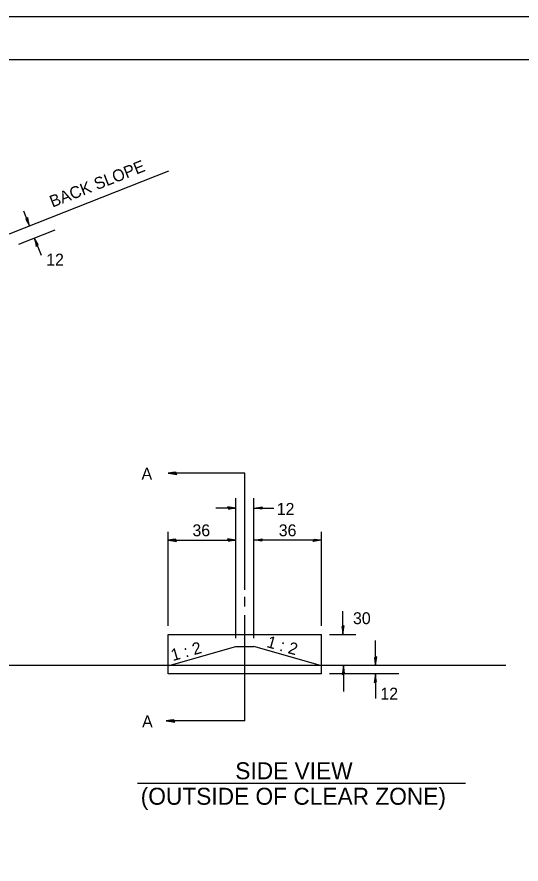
# Model space of a CAD drawing. Extents: x -0.01 to 2.83, y -0.17 to 1.83.
# Drawn here: x 1.174 to 1.668, y 1.002 to 1.833 of the extents above; entities that cross this region are included whole.
import ezdxf

# ---------------------------------------------------------------- set-up
doc = ezdxf.new("R2010")
doc.units = 0
for name, color, linetype in [('RD_Pr_Roadway_Dimensions', 7, 'Continuous'), ('RD_Pr_Roadway_Notes', 7, 'Continuous'), ('SH_General_Details', 7, 'Continuous'), ('SH_Printer_Plotting_Border', 7, 'Continuous')]:
    doc.layers.add(name, color=color, linetype=linetype)

msp = doc.modelspace()

# ---------------------------------------------------------------- linework, layer by layer
at = {"layer": 'RD_Pr_Roadway_Dimensions'}
for p, q in [((1.18597, 1.62838), (1.18029, 1.64282)), ((1.17551, 1.6105), (1.21113, 1.62452)), ((1.19066, 1.61646), (1.19733, 1.59952)), ((1.39734, 1.38574), (1.3222, 1.38574)), ((1.39734, 1.27124), (1.39734, 1.38574)), ((1.38854, 1.22387), (1.38854, 1.36119)), ((1.40613, 1.22387), (1.40613, 1.36119)), ((1.38854, 1.35147), (1.36884, 1.35147)), ((1.38949, 1.35147), (1.38949, 1.35147)), ((1.40518, 1.35147), (1.40518, 1.35147)), ((1.40613, 1.35147), (1.42584, 1.35147)), ((1.32206, 1.23583), (1.32206, 1.3281)), ((1.47262, 1.23583), (1.47262, 1.3281)), ((1.32206, 1.32006), (1.38854, 1.32006)), ((1.47262, 1.32006), (1.40613, 1.32006)), ((1.39734, 1.25483), (1.39734, 1.26421)), ((1.49367, 1.2275), (1.49367, 1.25033)), ((1.39734, 1.14278), (1.39734, 1.2464)), ((1.48036, 1.2275), (1.50639, 1.2275)), ((1.52548, 1.197), (1.52548, 1.22139)), ((1.54862, 1.18867), (1.48036, 1.18867)), ((1.49425, 1.1965), (1.49425, 1.17133)), ((1.52548, 1.18867), (1.52548, 1.16466)), ((1.39734, 1.14278), (1.32019, 1.14278))]:
    msp.add_line(p, q, dxfattribs=at)
for points in [[(1.18327, 1.63554), (1.1823, 1.63489), (1.18394, 1.63206), (1.18597, 1.62838), (1.18491, 1.63274), (1.18412, 1.63661), (1.18327, 1.63554), (1.18269, 1.63495), (1.18495, 1.63099), (1.18395, 1.6359), (1.18331, 1.63486), (1.18419, 1.63298), (1.18374, 1.63495)], [(1.19336, 1.6093), (1.19433, 1.60996), (1.19269, 1.61279), (1.19066, 1.61646), (1.19172, 1.61211), (1.19251, 1.60824), (1.19336, 1.6093), (1.19394, 1.6099), (1.19168, 1.61386), (1.19268, 1.60895), (1.19332, 1.60999), (1.19244, 1.61187), (1.19289, 1.6099)], [(1.32985, 1.38563), (1.32959, 1.38677), (1.32636, 1.38628), (1.3222, 1.38574), (1.32664, 1.38513), (1.33053, 1.38445), (1.32985, 1.38563), (1.32951, 1.38639), (1.32499, 1.38574), (1.32993, 1.38487), (1.3292, 1.38584), (1.32713, 1.38571), (1.32912, 1.38541)], [(1.38089, 1.35159), (1.38114, 1.35044), (1.38438, 1.35094), (1.38854, 1.35147), (1.3841, 1.35208), (1.38021, 1.35277), (1.38089, 1.35159), (1.38123, 1.35083), (1.38574, 1.35148), (1.38081, 1.35235), (1.38154, 1.35138), (1.38361, 1.35151), (1.38162, 1.35181)], [(1.41378, 1.35159), (1.41353, 1.35044), (1.41029, 1.35094), (1.40613, 1.35147), (1.41057, 1.35208), (1.41447, 1.35277), (1.41378, 1.35159), (1.41344, 1.35083), (1.40893, 1.35148), (1.41386, 1.35235), (1.41313, 1.35138), (1.41106, 1.35151), (1.41306, 1.35181)], [(1.32971, 1.31995), (1.32945, 1.32109), (1.32622, 1.3206), (1.32206, 1.32006), (1.3265, 1.31945), (1.33039, 1.31877), (1.32971, 1.31995), (1.32937, 1.3207), (1.32485, 1.32005), (1.32979, 1.31919), (1.32906, 1.32016), (1.32698, 1.32003), (1.32898, 1.31972)], [(1.38089, 1.32017), (1.38114, 1.31903), (1.38438, 1.31952), (1.38854, 1.32006), (1.3841, 1.32067), (1.38021, 1.32135), (1.38089, 1.32017), (1.38123, 1.31942), (1.38574, 1.32007), (1.38081, 1.32093), (1.38154, 1.31996), (1.38361, 1.32009), (1.38162, 1.32039)], [(1.41378, 1.32017), (1.41353, 1.31903), (1.41029, 1.31952), (1.40613, 1.32006), (1.41057, 1.32067), (1.41447, 1.32135), (1.41378, 1.32017), (1.41344, 1.31942), (1.40893, 1.32007), (1.41386, 1.32093), (1.41313, 1.31996), (1.41106, 1.32009), (1.41306, 1.32039)], [(1.46496, 1.31995), (1.46522, 1.32109), (1.46846, 1.3206), (1.47262, 1.32006), (1.46817, 1.31945), (1.46428, 1.31877), (1.46496, 1.31995), (1.46531, 1.3207), (1.46982, 1.32005), (1.46489, 1.31919), (1.46561, 1.32016), (1.46769, 1.32003), (1.46569, 1.31972)], [(1.49378, 1.23515), (1.49264, 1.2349), (1.49313, 1.23166), (1.49367, 1.2275), (1.49428, 1.23194), (1.49496, 1.23584), (1.49378, 1.23515), (1.49302, 1.23481), (1.49367, 1.2303), (1.49454, 1.23523), (1.49357, 1.2345), (1.4937, 1.23243), (1.494, 1.23443)], [(1.52559, 1.20466), (1.52445, 1.2044), (1.52494, 1.20116), (1.52548, 1.197), (1.52609, 1.20145), (1.52678, 1.20534), (1.52559, 1.20466), (1.52484, 1.20431), (1.52549, 1.1998), (1.52636, 1.20473), (1.52538, 1.20401), (1.52552, 1.20193), (1.52582, 1.20393)], [(1.49413, 1.18885), (1.49528, 1.1891), (1.49478, 1.19234), (1.49425, 1.1965), (1.49364, 1.19206), (1.49295, 1.18816), (1.49413, 1.18885), (1.49489, 1.18919), (1.49424, 1.1937), (1.49337, 1.18877), (1.49434, 1.1895), (1.49421, 1.19157), (1.49391, 1.18957)], [(1.52537, 1.18102), (1.52651, 1.18128), (1.52602, 1.18451), (1.52548, 1.18867), (1.52487, 1.18423), (1.52419, 1.18034), (1.52537, 1.18102), (1.52613, 1.18136), (1.52548, 1.18588), (1.52461, 1.18094), (1.52558, 1.18167), (1.52545, 1.18374), (1.52515, 1.18175)], [(1.32784, 1.14267), (1.32759, 1.14381), (1.32435, 1.14332), (1.32019, 1.14278), (1.32463, 1.14217), (1.32852, 1.14148), (1.32784, 1.14267), (1.3275, 1.14342), (1.32299, 1.14277), (1.32792, 1.1419), (1.32719, 1.14288), (1.32512, 1.14274), (1.32711, 1.14244)]]:
    msp.add_lwpolyline(points, dxfattribs=at)
at = {"layer": 'RD_Pr_Roadway_Notes'}
msp.add_line((1.29194, 1.08139), (1.61409, 1.08139), dxfattribs=at)
at = {"layer": 'SH_General_Details'}
for p, q in [((2.83333, 1.83333), (-0.00001, 1.83333)), ((1.06111, 1.57923), (1.32269, 1.6822)), ((1.32205, 1.18868), (1.32206, 1.2275)), ((1.32206, 1.2275), (1.47262, 1.2275)), ((1.47262, 1.18868), (1.47262, 1.2275)), ((1.323, 1.19702), (1.38854, 1.21554)), ((1.38854, 1.21554), (1.40613, 1.21554)), ((1.47167, 1.19702), (1.40613, 1.21554)), ((1.65369, 1.197), (1.11827, 1.19703)), ((1.47262, 1.18868), (1.32205, 1.18868))]:
    msp.add_line(p, q, dxfattribs=at)
msp.add_lwpolyline([(0.16666, 1.79167), (2.79166, 1.79167), (2.79166, 0.04167), (0.16666, 0.04167)], close=True, dxfattribs=at)
at = {"layer": 'SH_Printer_Plotting_Border'}
msp.add_lwpolyline([(-0.00001, 0), (2.83333, 0), (2.83333, 1.83333), (-0.00001, 1.83333)], close=True, dxfattribs=at)

# ---------------------------------------------------------------- texts
at = {"layer": 'RD_Pr_Roadway_Dimensions'}
for s, height, p in [('12', 0.011667, (1.20233, 1.5894)), ('A', 0.01167, (1.29591, 1.37939)), ('12', 0.011667, (1.42867, 1.3448)), ('36', 0.011667, (1.34591, 1.32379)), ('36', 0.011667, (1.4306, 1.32379)), ('30', 0.011667, (1.5035, 1.23755)), ('12', 0.011667, (1.53039, 1.16353)), ('A', 0.01167, (1.29647, 1.13631))]:
    msp.add_text(s, height=height, dxfattribs=at).set_placement(p)
at = {"layer": 'RD_Pr_Roadway_Notes'}
for s, rotation, p in [('BACK SLOPE', 21.48763, (1.20846, 1.64619)), ('1 : 2', 344.21754, (1.41805, 1.2152)), ('1 : 2', 15.78246, (1.32664, 1.20122))]:
    msp.add_text(s, height=0.011667, rotation=rotation, dxfattribs=at).set_placement(p)
for s, height, p in [('SIDE VIEW', 0.016667, (1.38794, 1.08536)), ('(OUTSIDE OF CLEAR ZONE)', 0.0166667, (1.29511, 1.06036))]:
    msp.add_text(s, height=height, dxfattribs=at).set_placement(p)

doc.saveas('drawing.dxf')
